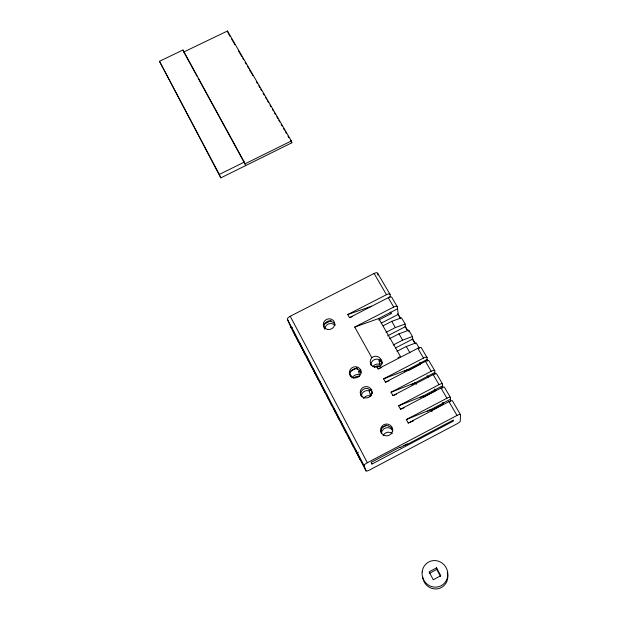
<?xml version="1.0" encoding="UTF-8"?>
<svg xmlns="http://www.w3.org/2000/svg" width="620" height="620" viewBox="0 0 620 620"><rect width="100%" height="100%" fill="white"/><g stroke="black" fill="none" stroke-linecap="round" stroke-linejoin="round"><path stroke-width="0.93" d="M450.461 401.528L450.469 397.521L444.525 387.376A3.983 1.046 -29.8 0 0 440.99 388.035L400.528 409.239L398.621 405.813L439.022 384.656A3.983 1.054 -29.8 0 1 442.556 384.012L442.649 388.174M450.469 397.521A4.007 1.008 -29.7 0 0 446.943 398.226L406.294 419.577L408.231 423.049L448.942 401.644A4.014 0.992 -29.7 0 1 452.461 400.923L460.513 414.664L460.28 421.065A3.952 0.899 -29.6 0 1 456.793 423.933L369.815 469.875A3.983 0.914 -28.3 0 1 365.994 470.867L290.819 327.329L287.424 319.331A3.782 1.472 -27.9 0 1 290.23 316.239L374.093 273.466A3.759 1.449 -30.2 0 1 377.673 273.288L390.058 294.423L390.375 296.592L349.486 317.657L347.75 314.542L386.485 294.686A3.798 1.38 -30.1 0 1 390.058 294.423M371.822 357.732C378.983 351.734 387.826 365.653 377.007 367.024A5.882 5.58 -9.9 0 1 371.822 357.732L354.725 327.065L393.692 307.032A3.821 1.341 -30 0 1 397.257 306.714L398.28 314.371L400.063 317.425M436.581 567.827L429.102 571.872L433.271 579.762L440.774 575.701L436.581 567.827L436.736 569.423L440.471 576.429M429.35 573.423L436.736 569.423M365.994 470.867L364.064 465.55A4.077 0.953 -28.3 0 1 367.358 462.729L457.002 415.446A4.045 0.938 -29.7 0 1 460.513 414.664M403.744 445.687L407.394 444.292L453.414 420.011L453.398 421.073L372.015 464.024L371.155 462.404M381.346 427.854L386.485 425.157M427.451 411.324L450.469 399.233M431.117 410.533L443.502 404.023L443.478 402.907M358.399 452.127L356.709 453.011L355.306 449.252L360.344 459.947M396.428 394.243L392.94 395.614L391.057 392.243L431.21 371.279A3.952 1.108 -29.8 0 1 434.752 370.698L434.907 374.178M411.262 384.842L434.837 372.527M392.94 395.614L433.155 374.604A3.96 1.093 -29.8 0 1 436.689 374.007L442.556 384.012M419.725 397.776L442.595 385.787M423.375 397.048L435.705 390.592L435.651 389.43M389.058 380.788L385.454 382.183L383.594 378.851L423.499 358.081A3.929 1.155 -29.9 0 1 427.048 357.554L427.289 361.15M404.488 371.264L427.172 359.453M385.454 382.183L425.421 361.367A3.929 1.147 -29.9 0 1 428.963 360.825L434.752 370.698M362.119 397.048L361.514 394.948A5.875 5.657 -13.4 0 1 369.241 390.918L371.783 389.593M408.169 370.644L417.469 365.8M418.206 365.413L419.686 364.645M369.241 390.918L370.125 394.312L372.69 392.971M350.044 371.527L356.911 367.97M395.537 347.952L412.703 339.062L412.439 336.505L408.774 330.235L398.978 333.831L389.577 338.69M352.199 377.96A5.75 5.495 -15.3 0 1 359.492 374.844L358.507 371.272L361.08 369.938M372.922 366.653A5.743 5.471 -9.5 0 1 379.773 364.32L379.014 360.638L380.719 359.755M396.924 351.354L406.302 346.495L416.129 342.813L419.376 348.37M379.773 364.32L381.478 363.436M397.993 357.771L400.466 356.485L378.719 318.517L354.725 327.065M377.007 367.024L378.06 368.923L417.787 348.3A3.906 1.194 -29.9 0 1 421.344 347.812L427.048 357.554M385.981 332.405L395.351 327.562L405.131 324.012L401.512 317.828L391.747 321.338L383.152 325.763M387.523 335.893L405.441 326.632L405.131 324.012M393.196 345.022L402.628 340.14L412.439 336.505M378.719 318.517L397.544 308.83M378.743 320.005L391.05 313.673L390.84 312.286M381.153 323.19L398.28 314.371M324.113 324.229L330.925 320.734M220.797 177.878L219.302 174.437L244.28 162.107L182.985 50.003L159.487 61.295L220.797 177.878L291.842 142.778L291.33 140.965L227.463 31L183.799 51.987L197.238 76.57M291.33 140.965L244.954 163.866L198.16 78.267M408.231 423.049L413.493 420.887M406.294 419.577L430.838 409.549L432.016 411.595M400.528 409.239L404.031 407.828M398.621 405.813L423.088 396.01L423.863 397.358M391.057 392.243L415.446 382.656L416.4 384.315M383.594 378.851L407.906 369.481M378.06 368.923L381.656 367.559M349.486 317.657L352.144 316.719M347.75 314.542L371.667 306.187M397.257 306.714L391.848 297.476A3.805 1.372 -30.1 0 0 388.275 297.755L393.692 307.032M405.441 326.632L407.247 329.724M412.703 339.062L415.446 343.759M374.093 273.466L386.485 294.686M397.621 313.774L400.536 318.765M404.907 326.252L407.34 330.406M412.192 338.729L414.625 342.883M417.787 348.3L423.499 358.081M425.421 361.367L431.21 371.279M433.155 374.604L439.022 384.656M440.99 388.035L446.943 398.226M448.942 401.644L457.002 415.446M228.617 33.875L230.074 36.386M231.539 38.897L234.941 44.764M238.344 50.623L241.754 56.49M242.722 58.164L243.699 59.846M245.156 62.356L246.124 64.031M247.589 66.541L248.558 68.223M249.535 69.897L252.937 75.756M256.339 81.623L257.315 83.297M258.772 85.816L259.741 87.49M260.718 89.164L261.687 90.838M263.151 93.356L264.12 95.031M265.577 97.541L266.553 99.216M267.522 100.89L268.499 102.571M269.956 105.082L270.932 106.756M272.389 109.267L273.366 110.949M274.335 112.623L275.311 114.297M276.768 116.808L277.737 118.482M278.713 120.164L279.682 121.838M281.147 124.349L282.115 126.023M283.572 128.542L284.549 130.216M285.518 131.889L286.494 133.564M287.951 136.082L288.928 137.756M290.385 140.267L291.842 142.778M390.158 312.139L391.05 313.673M419.476 362.646L420.422 364.265L420.314 363.026M427.056 375.697L428.009 377.34L427.924 376.138M434.736 388.926L435.705 390.592M442.626 402.527L443.502 404.023M391.747 321.338L395.351 327.562M398.978 333.831L402.628 340.14M406.302 346.495L409.998 352.881M356.461 367.59L357.391 369.288A5.844 5.572 -15.4 0 1 361.103 372.039M159.487 61.295L219.302 174.437M290.23 316.239L367.358 462.729M287.424 319.331L364.064 465.55M295.337 335.831L293.136 330.623L298.561 341.984M301.8 348.184L299.685 343.116L305.071 354.415M308.357 360.693L306.319 355.772L311.659 367.001M314.991 373.364L313.038 368.59L318.339 379.758M182.985 50.003L183.799 51.987M321.718 386.198L319.85 381.587L325.113 392.685M328.53 399.21L326.748 394.754L331.971 405.775M335.435 412.393L333.746 408.1L338.923 419.05M342.434 425.746L340.829 421.631L345.968 432.496M244.28 162.107L245.613 165.618M349.525 439.286L348.022 435.349L353.106 446.129M227.463 31L228.129 33.03M372.015 464.024L371.419 462.21L400.086 447.082L400.179 447.57L407.309 443.804L407.394 444.292M351.447 377.239L350.843 375.247A5.812 5.549 -15.4 0 0 350.656 376.689M357.391 369.288L357.221 368.675A5.851 5.58 -15.4 0 0 350.277 376.17M371.589 365.513L371.38 364.599A5.805 5.526 -9.7 0 0 371.217 365.537M392.77 430.9L392.731 430.714A5.983 5.875 -4.3 0 0 381.471 433.582M377.673 273.288L377.968 275.063M408.774 330.235L408.968 331.964M383.067 435.713A5.89 5.789 -3.1 0 1 392.29 433.535M363.506 398.582A5.774 5.58 -13.2 0 1 370.806 396.072M370.125 394.312A5.805 5.611 -13.3 0 1 371.721 395.165M292.462 327.716A3.705 1.411 -27.9 0 1 290.819 327.329M324.74 329.042A5.712 5.309 -17.9 0 1 325.167 323.105A5.712 5.309 -17.9 0 1 331.134 320.966L331.351 321.648A5.696 5.301 -17.9 0 1 335.156 324.717M381.339 433.574A6.03 5.913 -4.8 0 1 388.407 425.723L388.523 426.242A6.022 5.898 -4.7 0 1 392.762 429.962M360.925 395.723A5.913 5.696 -13.5 0 1 368.024 388.438L368.172 389.011A5.905 5.689 -13.5 0 1 372.287 392.584M324.88 329.011A5.673 5.278 -17.9 0 1 328.747 323.888A5.673 5.278 -17.9 0 1 334.994 325.469M358.507 371.272A5.812 5.549 -15.4 0 1 360.995 372.969M353.663 378.262A5.72 5.471 -15.3 0 1 359.678 376.51M379.014 360.638A5.805 5.526 -9.7 0 1 382.122 363.188M374.232 367.389A5.712 5.448 -9.4 0 1 380.401 366.219M370.915 364.692A5.828 5.541 -9.7 0 1 382.23 362.731M447.284 572.438A13.191 12.57 67 0 1 437.557 588.822A13.191 12.57 67 0 1 422.553 576.414M383.672 435.132A6.068 5.937 -5.1 0 0 392.692 429.823A6.068 5.937 -5.1 0 0 383.517 424.839A6.068 5.937 -5.1 0 0 383.672 435.132M364.25 397.746A5.944 5.727 -13.5 0 0 371.923 391.003A5.944 5.727 -13.5 0 0 362.165 388.058A5.944 5.727 -13.5 0 0 364.25 397.746M327.662 329.437A5.743 5.332 -17.9 0 0 334.49 322.431A5.743 5.332 -17.9 0 0 324.888 320.618A5.743 5.332 -17.9 0 0 327.662 329.437M353.377 377.696A5.89 5.611 -15.4 0 0 360.995 371.062A5.89 5.611 -15.4 0 0 351.362 368.195A5.89 5.611 -15.4 0 0 353.377 377.696M422.15 572.028A13.392 12.772 66.8 0 0 440.2 586.179A13.392 12.772 66.8 0 0 442.51 563.363A13.392 12.772 66.8 0 0 422.15 572.028"/></g></svg>
